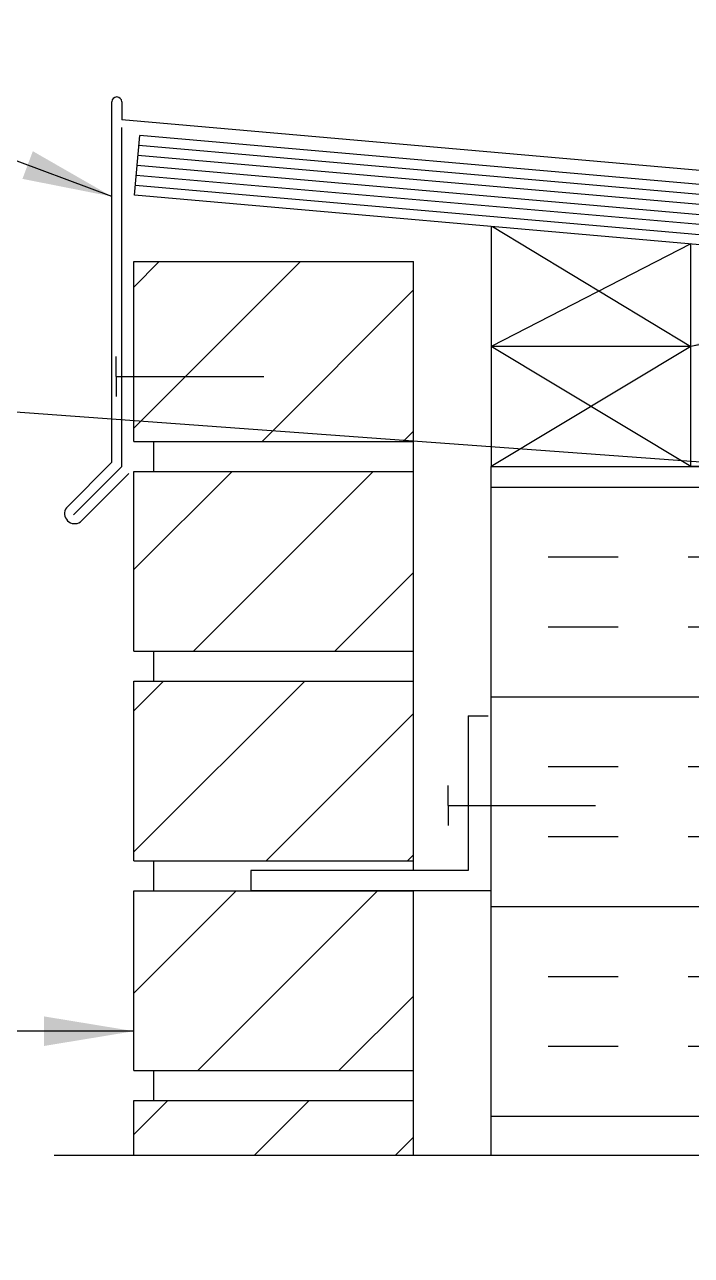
# Model space of a CAD drawing. Header units: inches. Extents: x 174 to 231.6, y 128.5 to 203.6.
# Drawn here: x 187.73 to 196.08, y 187.86 to 203.26 of the extents above; entities that cross this region are included whole.
import ezdxf

# ---------------------------------------------------------------- set-up
doc = ezdxf.new("R2010")
doc.units = ezdxf.units.IN
doc.header["$LTSCALE"] = 0.5
doc.header["$MEASUREMENT"] = 0
doc.linetypes.add('DASHED2', pattern=[0.375, 0.25, -0.125])
for name, color, linetype in [('HATCH', 12, 'Continuous'), ('line25', 2, 'Continuous'), ('LINE50', 5, 'Continuous'), ('LINE9', 9, 'Continuous'), ('TEXT', 4, 'Continuous')]:
    doc.layers.add(name, color=color, linetype=linetype)
doc.styles.add('DIM', font='romans.shx', dxfattribs={"width": 0.7})
doc.dimstyles.new('ext_12', dxfattribs={"dimscale": 12, "dimtxt": 0.075, "dimasz": 0.09375, "dimexe": 0.09375, "dimexo": 0.0625, "dimgap": 0.0625, "dimtad": 1, "dimdec": 1, "dimzin": 2, "dimdsep": 46, "dimlunit": 4, "dimtxsty": 'DIM', "dimcen": 0.09, "dimdle": 0.09375, "dimclrt": 4, "dimadec": 0, "dimazin": 0, "dimtfac": 1, "dimtdec": 1, "dimtmove": 2, "dimatfit": 3, "dimfxl": 1, "dimfrac": 2, "dimtolj": 1, "dimtzin": 0, "dimarcsym": 0})

msp = doc.modelspace()

# ---------------------------------------------------------------- hatches: boundary and pattern name
at = {"layer": 'HATCH'}
h = msp.add_hatch(dxfattribs=at)
h.set_pattern_fill('ANSI31', color=256, scale=10, style=0)
h.set_pattern_definition([(45, (190.1669, 179.834), (-0.883883, 0.883883), [])])
h.paths.add_polyline_path([(192.603, 181.296), (189.098, 181.296), (189.098, 179.046), (192.603, 179.046)])
h.paths.add_polyline_path([(192.603, 183.921), (189.098, 183.921), (189.098, 181.671), (192.603, 181.671)])
h.paths.add_polyline_path([(192.603, 186.608), (189.098, 186.608), (189.098, 184.296), (192.603, 184.296)])
h.paths.add_polyline_path([(192.598, 189.796), (189.098, 189.796), (189.098, 189.108), (192.598, 189.108)])
h.paths.add_polyline_path([(192.598, 192.421), (189.098, 192.421), (189.098, 190.171), (192.598, 190.171)])
h.paths.add_polyline_path([(192.598, 195.046), (189.098, 195.046), (189.098, 192.796), (192.598, 192.796)])
h.paths.add_polyline_path([(192.598, 197.671), (189.098, 197.671), (189.098, 195.421), (192.598, 195.421)])
h.paths.add_polyline_path([(192.598, 200.296), (189.098, 200.296), (189.098, 198.046), (192.598, 198.046)])
h.paths.add_polyline_path([(192.598, 152.421), (189.098, 152.421), (189.098, 150.549), (192.598, 150.549)])
h.paths.add_polyline_path([(192.599, 155.046), (189.098, 155.046), (189.098, 152.796), (192.598, 152.796)])
h.paths.add_polyline_path([(192.599, 157.671), (189.098, 157.671), (189.098, 155.421), (192.599, 155.421)])
h.paths.add_polyline_path([(192.6, 160.296), (190.56, 160.296), (189.098, 160.296), (189.098, 158.046), (192.599, 158.046)])
h.paths.add_polyline_path([(192.6, 162.921), (189.098, 162.921), (189.098, 160.671), (192.6, 160.671)])
h.paths.add_polyline_path([(192.601, 165.546), (189.098, 165.546), (189.098, 163.296), (192.6, 163.296)])
h.paths.add_polyline_path([(192.601, 168.171), (189.098, 168.171), (189.098, 165.921), (192.601, 165.921)])
h.paths.add_polyline_path([(192.602, 170.796), (189.098, 170.796), (189.098, 168.546), (192.601, 168.546)])
h.paths.add_polyline_path([(192.602, 173.421), (189.098, 173.421), (189.098, 171.171), (192.602, 171.171)])
h.paths.add_polyline_path([(192.603, 176.046), (189.098, 176.046), (189.098, 173.796), (192.602, 173.796)])
h.paths.add_polyline_path([(192.603, 178.671), (189.098, 178.671), (189.098, 176.421), (192.603, 176.421)])
h = msp.add_hatch(dxfattribs=at)
h.set_pattern_fill('INSUL', color=256, scale=7, style=0)
h.set_pattern_definition([(0, (-2729.966, -217.2768), (0, 2.625), []), (0, (-2729.966, -216.4018), (0, 2.625), [0.875, -0.875]), (0, (-2729.966, -215.5268), (0, 2.625), [0.875, -0.875])])
h.paths.add_polyline_path([(193.571, 189.108), (196.196, 189.108), (196.196, 197.733), (195.508, 197.733), (195.508, 198.233), (194.008, 198.233), (194.008, 197.733), (193.571, 197.733)])

# ---------------------------------------------------------------- linework, layer by layer
for p, q in [((188.821, 197.785), (188.821, 202.295)), ((188.946, 202.295), (188.946, 202.07)), ((211.912, 200.06), (188.946, 202.07)), ((188.946, 197.733), (188.946, 201.977)), ((210.809, 199.855), (189.159, 201.75)), ((210.788, 199.606), (189.137, 201.5)), ((210.798, 199.731), (189.148, 201.625)), ((210.777, 199.482), (189.126, 201.376)), ((210.766, 199.357), (189.116, 201.251)), ((193.586, 200.735), (196.071, 199.233)), ((196.071, 200.517), (193.571, 199.233)), ((196.071, 197.733), (193.571, 199.233)), ((196.071, 199.233), (193.571, 197.733)), ((188.821, 197.785), (188.252, 197.216)), ((188.946, 197.733), (188.34, 197.127)), ((189.034, 197.644), (188.429, 197.039))]:
    msp.add_line(p, q, dxfattribs=at)
at = {"layer": 'HATCH', "color": 6, "linetype": 'DASHED2', "ltscale": 0.5}
msp.add_lwpolyline([(194.883, 197.733), (196.24, 197.733), (196.24, 197.212), (202.196, 197.212)], dxfattribs=at)
at = {"layer": 'HATCH'}
for centre, radius, start, end in [((188.883, 202.295), 0.0625, 0, 180), ((188.356, 197.143), 0.127, 144.7902, 305.2098)]:
    msp.add_arc(centre, radius, start, end, dxfattribs=at)
at = {"layer": 'line25'}
for p, q in [((189.105, 201.127), (189.17, 201.874)), ((210.82, 199.98), (189.17, 201.874)), ((210.755, 199.233), (189.105, 201.127)), ((193.571, 200.736), (193.571, 197.733)), ((196.071, 197.733), (196.071, 200.517)), ((189.098, 198.046), (189.098, 200.296)), ((189.098, 200.296), (192.598, 200.296)), ((192.598, 192.676), (192.598, 200.296)), ((196.071, 199.233), (193.571, 199.233)), ((189.098, 198.046), (192.598, 198.046)), ((189.348, 197.671), (189.348, 198.046)), ((189.348, 197.671), (189.348, 198.046)), ((189.098, 195.421), (189.098, 197.671)), ((189.098, 197.671), (192.598, 197.671)), ((193.571, 197.733), (196.071, 197.733)), ((196.196, 197.733), (196.071, 197.733)), ((189.098, 195.421), (192.598, 195.421)), ((189.348, 195.046), (189.348, 195.421)), ((189.348, 195.046), (189.348, 195.421)), ((189.098, 192.796), (189.098, 195.046)), ((189.098, 195.046), (192.598, 195.046)), ((189.098, 192.796), (192.598, 192.796)), ((189.348, 192.421), (189.348, 192.796)), ((189.348, 192.421), (189.348, 192.796)), ((189.098, 190.171), (189.098, 192.421)), ((189.098, 192.421), (192.598, 192.421)), ((192.598, 189.108), (192.598, 192.426)), ((189.098, 190.171), (192.598, 190.171)), ((189.348, 189.796), (189.348, 190.171)), ((189.348, 189.796), (189.348, 190.171)), ((189.098, 189.108), (189.098, 189.796)), ((189.098, 189.796), (192.598, 189.796))]:
    msp.add_line(p, q, dxfattribs=at)
at = {"layer": 'LINE50'}
for p, q in [((193.571, 197.733), (196.196, 197.733)), ((193.571, 189.108), (193.571, 197.733))]:
    msp.add_line(p, q, dxfattribs=at)
at = {"layer": 'LINE9'}
for p, q in [((188.877, 198.858), (188.877, 199.108)), ((188.877, 198.858), (190.723, 198.858)), ((188.877, 198.858), (188.877, 198.608)), ((193.283, 194.613), (193.283, 192.676)), ((193.283, 194.613), (193.533, 194.613)), ((193.033, 193.488), (193.033, 193.738)), ((193.033, 193.488), (194.878, 193.488)), ((193.033, 193.488), (193.033, 193.238)), ((193.283, 192.676), (190.56, 192.676)), ((190.56, 192.676), (190.56, 192.426)), ((190.56, 192.426), (193.56, 192.426)), ((199.209, 189.108), (188.098, 189.108))]:
    msp.add_line(p, q, dxfattribs=at)

# ---------------------------------------------------------------- leaders
at = {"layer": 'TEXT'}
for points, override in [([(188.821, 201.111), (183.068, 203.263), (181.254, 203.263)], {"dimgap": 0.0625, "dimtad": 0}), ([(196.071, 199.24), (211.99, 202.332)], {"dimgap": 0.0625, "dimtad": 0}), ([(198.402, 197.627), (186.654, 198.481), (184.824, 198.481)], {"dimtad": 0})]:
    msp.add_leader(points, dimstyle='ext_12', override=override, dxfattribs=at)
at = {"layer": 'TEXT', "color": 4}
msp.add_leader([(189.098, 190.664), (185.54, 190.664)], dimstyle='ext_12', override={"dimgap": 0.0625, "dimtad": 0}, dxfattribs=at)

doc.saveas('drawing.dxf')
